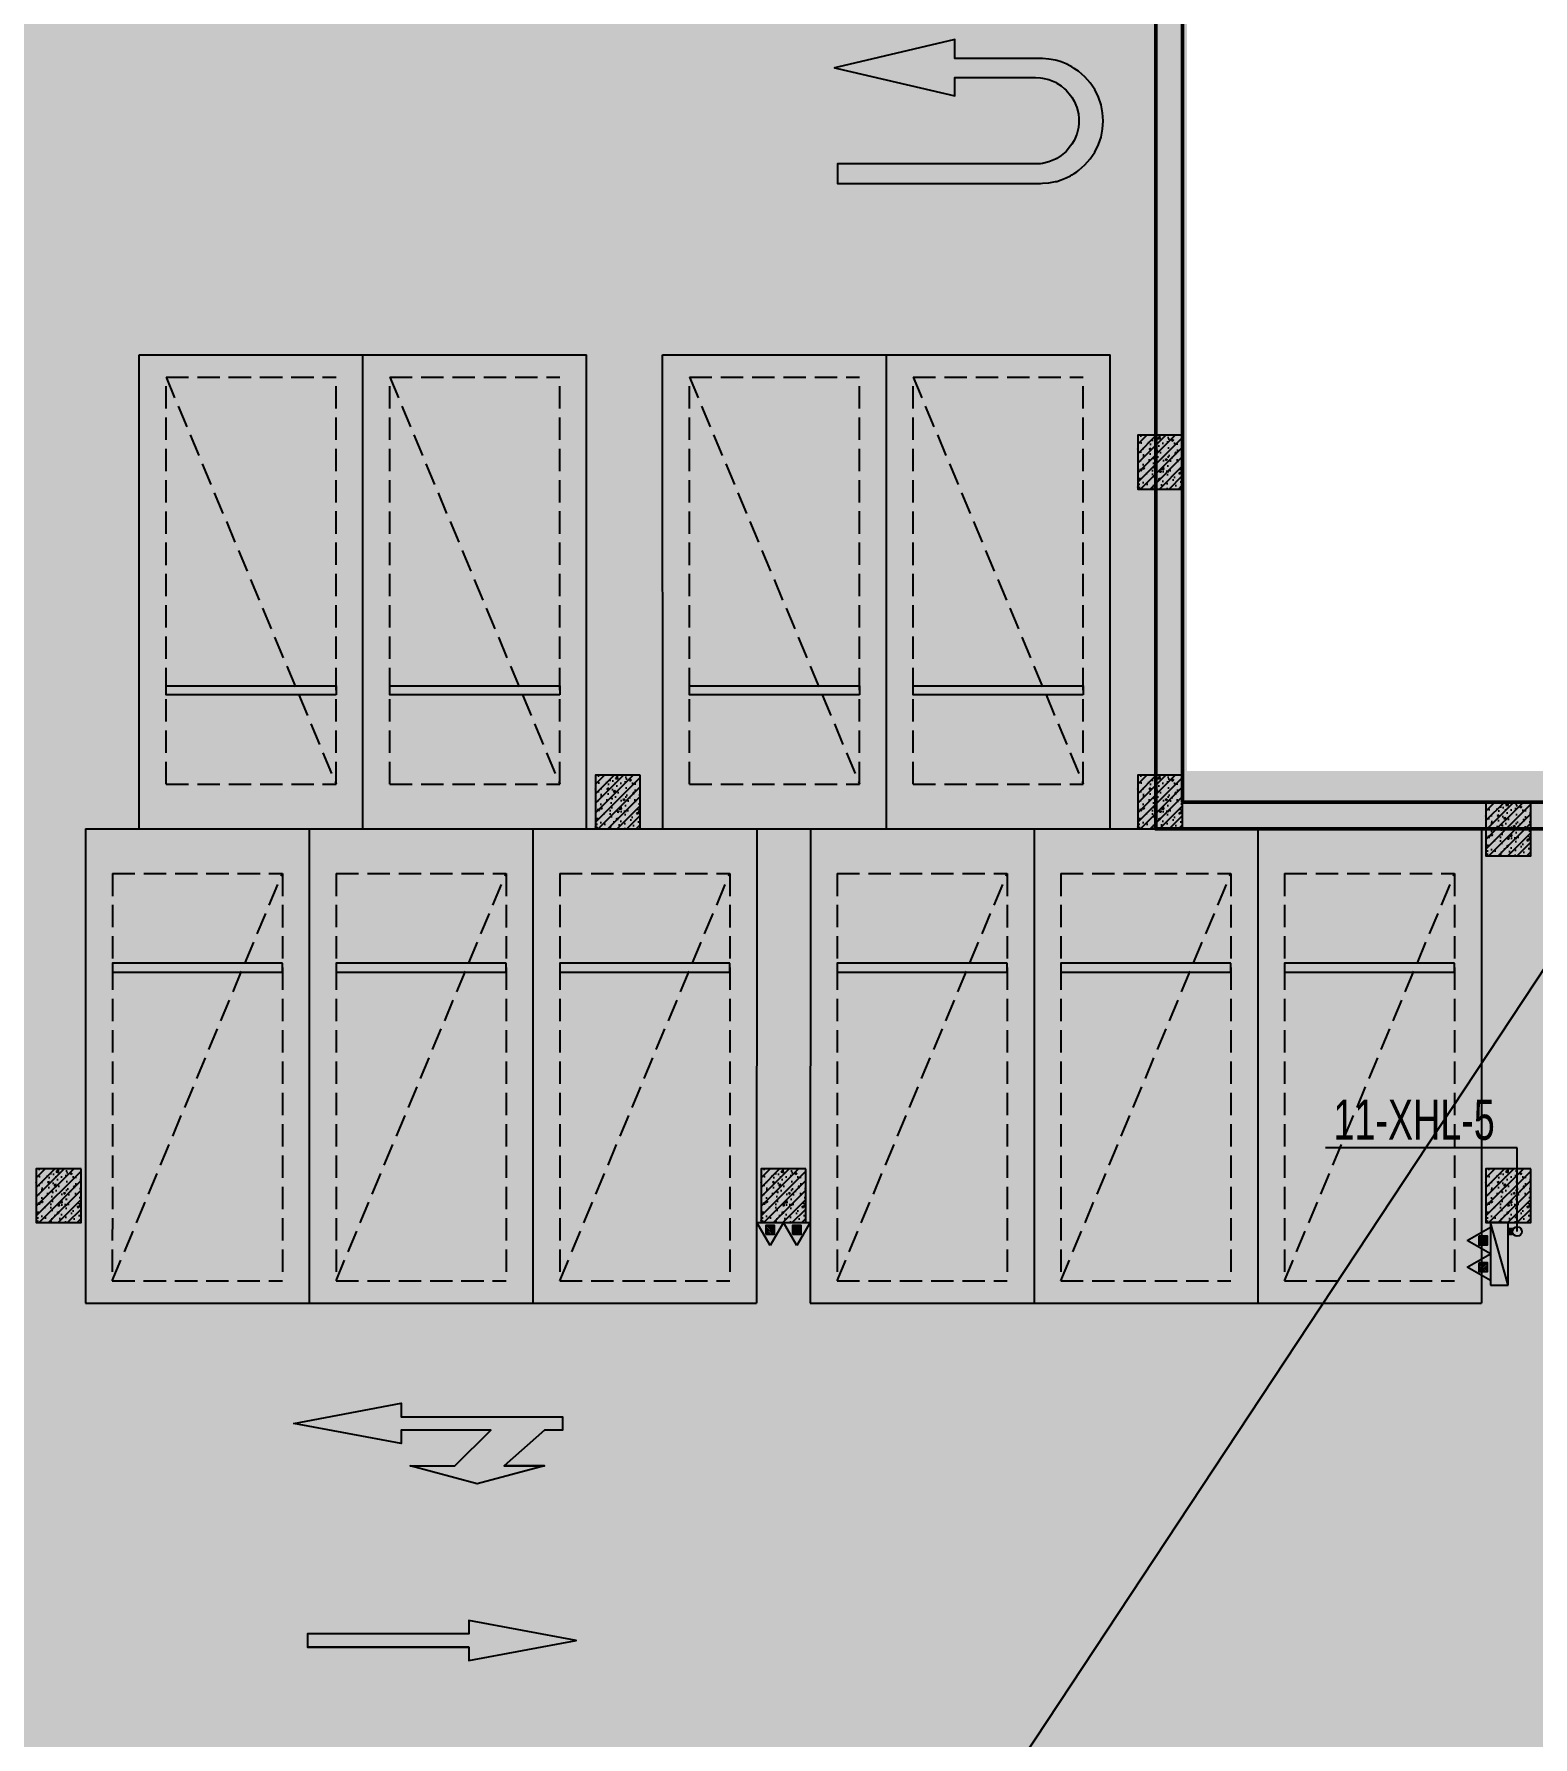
# Model space of a CAD drawing. Extents: x -1338203 to 1886333, y -530034 to 1031844.
# Drawn here: x 826282 to 843032, y -387801 to -368765 of the extents above; entities that cross this region are included whole.
import ezdxf

# ---------------------------------------------------------------- set-up
doc = ezdxf.new("R2010")
doc.units = 0
doc.header["$LTSCALE"] = 1000
doc.header["$MEASUREMENT"] = 0
doc.linetypes.add('A-001-平面B2$0$__DASH', pattern=[0.35, 0.25, -0.1])
for name, color, linetype in [('A-FIRE', 7, 'Continuous'), ('p-a-regular', 5, 'Continuous'), ('S001地下二墙柱$0$S001地下一墙柱$0$0S-CC-LINE', 52, 'Continuous'), ('S001地下二墙柱$0$S001地下一墙柱$0$0S-CW-HATCH', 251, 'Continuous'), ('S001地下二墙柱$0$S001地下一墙柱$0$0S-CW-HATCH-UP', 251, 'Continuous'), ('S001地下二墙柱$0$S001地下二墙柱$0$0S-CC-LINE', 52, 'Continuous'), ('S001地下二墙柱$0$S001地下二墙柱$0$0S-CW-HATCH', 251, 'Continuous'), ('S001地下二墙柱$0$S001地下二墙柱$0$0S-CW-HATCH-UP', 251, 'Continuous'), ('中心线', 42, 'Continuous'), ('地面指向箭头', 7, 'Continuous'), ('负二层消火栓$0$负二层消火栓$0$0P-ACC-FH', 7, 'Continuous'), ('负二层消火栓$0$负二层消火栓$0$0P-DIM-FH', 3, 'Continuous'), ('负二层消火栓$0$负二层消火栓$0$0P-PIPE-FH', 1, 'Continuous'), ('负二层消火栓$0$负二层消火栓$0$0P-VPIPE-FH', 1, 'Continuous'), ('负二层消火栓$0$负二层消火栓$1$0P-EQUIP-FH', 7, 'Continuous')]:
    doc.layers.add(name, color=color, linetype=linetype)
doc.layers.add('AAD-A-PROOF', color=30, linetype='Continuous', plot=False)
doc.layers.add('p-a-regular-narrow', color=7, linetype='Continuous', true_color=0x9600ff)
doc.layers.add('p-h-walkable', color=7, linetype='Continuous', lineweight=70, true_color=0xf0f0f0)
doc.layers.add('S001地下二墙柱$0$S001地下一墙柱$0$0S-CW-LINE', color=7, linetype='Continuous', lineweight=50)
doc.styles.add('负二层消火栓$0$负二层消火栓$0$AAD-S', font='aad-s.shx', dxfattribs={"width": 0.7, "bigfont": 'aad-hztxt.shx'})

# ---------------------------------------------------------------- blocks, each defined once
blk = doc.blocks.new('负二层消火栓$0$负二层消火栓$1$$TwtSys$00000546')
h = blk.add_hatch()
h.set_pattern_fill('ANSI31', color=256, scale=200, style=0)
h.set_pattern_definition([(45, (-38543.802, -6670.83), (-17.67767, 17.67767), [])])
h.paths.add_polyline_path([(-65, 174), (65, 174), (65, 44), (-65, 44)])
for points in [[(0, 344), (-198, 0), (198, 0)], [(-65, 174), (65, 174), (65, 44), (-65, 44)]]:
    blk.add_lwpolyline(points, close=True)
blk = doc.blocks.new('负二层消火栓$0$负二层消火栓$0$$TwtSys$00000434')
for p, q in [((-0.5, 0.5), (-0.5, -0.5)), ((-0.5, -0.5), (0.5, 0.5)), ((0.5, 0.5), (-0.5, 0.5)), ((0.5, -0.5), (0.5, 0.5)), ((-0.5, -0.5), (0.5, -0.5))]:
    blk.add_line(p, q)
blk.add_solid([(0.5, -0.5), (0.5, 0.5), (-0.5, -0.5)])
blk = doc.blocks.new('负二层消火栓')
at = {"layer": '负二层消火栓$0$负二层消火栓$0$0P-DIM-FH'}
for p, q in [((76491, -217605, 800), (74347, -217605, 800)), ((76491, -218540, 800), (76491, -217605, 800))]:
    blk.add_line(p, q, dxfattribs=at)
at = {"layer": '负二层消火栓$0$负二层消火栓$0$0P-PIPE-FH', "linetype": 'Continuous', "const_width": 82.5}
blk.add_lwpolyline([(76439, -218540), (76391, -218540)], dxfattribs=at)
at = {"layer": '负二层消火栓$0$负二层消火栓$0$0P-VPIPE-FH', "linetype": 'Continuous'}
blk.add_circle((76491, -218540), 52.5, dxfattribs=at)
at = {"layer": '负二层消火栓$0$负二层消火栓$0$0P-ACC-FH', "xscale": -700, "yscale": -200, "zscale": 700, "rotation": 270.0000000081852}
blk.add_blockref('负二层消火栓$0$负二层消火栓$0$$TwtSys$00000434', (76291, -218790), dxfattribs=at)
at = {"layer": '负二层消火栓$0$负二层消火栓$1$0P-EQUIP-FH', "xscale": -0.75, "yscale": 0.75, "zscale": 0.75}
for p, rotation in [((68143, -218440), 180), ((68440, -218440), 180), ((76191, -218641, 800), 90.00000000818514), ((76191, -218939, 800), 90.00000000818514)]:
    blk.add_blockref('负二层消火栓$0$负二层消火栓$1$$TwtSys$00000546', p, dxfattribs=dict(at, rotation=rotation))
at = {"layer": '负二层消火栓$0$负二层消火栓$0$0P-DIM-FH', "color": 7, "style": '负二层消火栓$0$负二层消火栓$0$AAD-S', "width": 0.7}
blk.add_text('11-XHL-5', height=450, dxfattribs=at).set_placement((74437, -217515, 800))
blk = doc.blocks.new('直行右转或左转')
at = {"layer": '地面指向箭头'}
blk.add_hatch(color=251, dxfattribs=at).paths.add_polyline_path([(3219528, 2452519), (3218327, 2452294), (3218327, 2452444), (3217325, 2452444), (3217726, 2452044), (3218227, 2452044), (3217476, 2451843), (3216725, 2452044), (3217175, 2452044), (3216725, 2452444), (3216524, 2452444), (3216524, 2452594), (3218327, 2452594), (3218327, 2452745)])
at = {"layer": '地面指向箭头', "color": 251}
blk.add_lwpolyline([(3216725, 2452044), (3217175, 2452044), (3216725, 2452044), (3217476, 2451843), (3218227, 2452044), (3217726, 2452044), (3217325, 2452444), (3218327, 2452444), (3218327, 2452294), (3219528, 2452519), (3218327, 2452745), (3218327, 2452594), (3216524, 2452594), (3216524, 2452444), (3216725, 2452444), (3217175, 2452044)], dxfattribs=at)
blk = doc.blocks.new('直行')
at = {"layer": '地面指向箭头'}
blk.add_hatch(color=251, dxfattribs=at).paths.add_polyline_path([(-29241, 4059962), (-29466, 4058762), (-29316, 4058762), (-29316, 4056961), (-29166, 4056961), (-29166, 4058762), (-29016, 4058762)])
at = {"layer": '地面指向箭头', "color": 251}
blk.add_lwpolyline([(-29316, 4058762), (-29316, 4056961), (-29316, 4058762), (-29316, 4058762), (-29466, 4058762), (-29241, 4059962), (-29016, 4058762), (-29166, 4058762), (-29166, 4056961), (-29316, 4056961), (-29316, 4056961)], dxfattribs=at)
blk = doc.blocks.new('JTDT')
at = {"layer": 'A-FIRE'}
h = blk.add_hatch(color=251, dxfattribs=at)
h.dxf.hatch_style = 1
h.paths.add_polyline_path([(189165, 82916), (189162, 82988), (189159, 82988), (189147, 83060), (189144, 83075), (189126, 83123), (189114, 83162), (189105, 83180), (189081, 83230), (189072, 83245), (189057, 83269), (189036, 83299), (189024, 83317), (189021, 83320), (189021, 83323), (188961, 83389), (188893, 83449), (188818, 83500), (188734, 83542), (188650, 83571), (188561, 83586), (188468, 83592), (188378, 83586), (188288, 83571), (188202, 83542), (188118, 83500), (188043, 83449), (187974, 83389), (187915, 83323), (187915, 83320), (187912, 83317), (187900, 83299), (187882, 83269), (187864, 83245), (187858, 83230), (187831, 83180), (187822, 83162), (187810, 83123), (187795, 83075), (187789, 83060), (187777, 82988), (187771, 82916), (187771, 82895), (187771, 82839), (187771, 81938), (187559, 81938), (187559, 81935), (187867, 80625), (187876, 80592), (187882, 80625), (188190, 81935), (187983, 81935), (187983, 81938), (187983, 82839), (187986, 82895), (187989, 82916), (188007, 82988), (188037, 83060), (188046, 83075), (188076, 83123), (188109, 83162), (188124, 83180), (188184, 83230), (188205, 83245), (188247, 83269), (188318, 83299), (188390, 83317), (188441, 83320), (188468, 83323), (188492, 83320), (188543, 83317), (188615, 83299), (188686, 83269), (188728, 83245), (188749, 83230), (188809, 83180), (188824, 83162), (188857, 83123), (188887, 83075), (188896, 83060), (188926, 82988), (188944, 82916), (188947, 82895), (188949, 82839), (188949, 80625), (189168, 80625), (189168, 82839), (189168, 82895)])
at = {"layer": '地面指向箭头', "color": 251, "linetype": 'Continuous'}
blk.add_lwpolyline([(189165, 82916), (189162, 82988), (189159, 82988), (189147, 83060), (189144, 83075), (189126, 83123), (189114, 83162), (189105, 83180), (189081, 83230), (189072, 83245), (189057, 83269), (189036, 83299), (189024, 83317), (189021, 83320), (189021, 83323), (188961, 83389), (188893, 83449), (188818, 83500), (188734, 83542), (188650, 83571), (188561, 83586), (188468, 83592), (188378, 83586), (188288, 83571), (188202, 83542), (188118, 83500), (188043, 83449), (187974, 83389), (187915, 83323), (187915, 83320), (187912, 83317), (187900, 83299), (187882, 83269), (187864, 83245), (187858, 83230), (187831, 83180), (187822, 83162), (187810, 83123), (187795, 83075), (187789, 83060), (187777, 82988), (187771, 82916), (187771, 82895), (187771, 82839), (187771, 81938), (187559, 81938), (187559, 81935), (187867, 80625), (187876, 80592), (187882, 80625), (188190, 81935), (187983, 81935), (187983, 81938), (187983, 82839), (187986, 82895), (187989, 82916), (188007, 82988), (188037, 83060), (188046, 83075), (188076, 83123), (188109, 83162), (188124, 83180), (188184, 83230), (188205, 83245), (188247, 83269), (188318, 83299), (188390, 83317), (188441, 83320), (188468, 83323), (188492, 83320), (188543, 83317), (188615, 83299), (188686, 83269), (188728, 83245), (188749, 83230), (188809, 83180), (188824, 83162), (188857, 83123), (188887, 83075), (188896, 83060), (188926, 82988), (188944, 82916), (188947, 82895), (188949, 82839), (188949, 80625), (189168, 80625), (189168, 82839), (189168, 82895), (189165, 82916)], dxfattribs=at)
blk = doc.blocks.new('A$C3d42903c')
at = {"layer": '中心线', "color": 251, "const_width": 150}
for points in [[(415339, 159588), (417339, 159588)], [(419347, 159588), (421347, 159588)], [(416374, 143538), (418374, 143538)], [(420374, 143538), (422374, 143538)], [(424374, 143538), (426374, 143538)], [(429133, 143538), (431133, 143538)]]:
    blk.add_lwpolyline(points, dxfattribs=at)
at = {"layer": '地面指向箭头', "color": 251, "rotation": 270}
blk.add_blockref('JTDT', (341989, 347971), dxfattribs=at)
at = {"layer": '地面指向箭头', "color": 251, "linetype": 'Continuous', "xscale": -1}
blk.add_blockref('直行右转或左转', (3636065, -2307577), dxfattribs=at)
at = {"layer": '地面指向箭头', "color": 251, "xscale": -1, "rotation": 270}
blk.add_blockref('直行', (-3640269, 171757), dxfattribs=at)

msp = doc.modelspace()

# ---------------------------------------------------------------- hatches: boundary and pattern name
at = {"layer": 'p-h-walkable', "ltscale": 0.002}
h = msp.add_hatch(color=256, dxfattribs=at)
h.dxf.hatch_style = 1
h.paths.add_polyline_path([(728556.4, -320761.3), (728556.4, -348211.5), (746356.3, -348211.5), (750916.3, -338175), (842896.3, -338175), (843211.3, -349155), (839116.3, -349155), (839116.3, -377051.5), (864906.4, -377051.5), (864906.4, -390806.6), (875856.3, -395571.5), (875856.3, -404751.5), (834560.3, -404751.5), (839142.7, -442064.3), (869465.2, -438340.4), (871163.2, -452166.5), (873704.1, -451854.5), (877328.6, -464960.4), (761876, -479139.1), (761132.9, -468418.3), (764950.6, -465209), (763252.8, -451384.3), (799242.4, -446964.4), (793807.3, -404751.5), (750756.3, -404751.5), (751556.3, -388855), (648066.6, -388604.4), (648066.6, -380374.4), (641016.6, -380374.4), (641512.3, -365348.2), (660006.6, -364574.4), (660306.6, -340846.8), (656406.6, -340846.8), (656406.6, -336396.8), (656656.4, -340532.4), (656406.4, -332417.4), (712156.4, -332417.4), (712080.9, -320761.3)])
at = {"layer": 'S001地下二墙柱$0$S001地下一墙柱$0$0S-CW-HATCH', "ltscale": 0.002}
h = msp.add_hatch(color=256, dxfattribs=at)
h.dxf.hatch_style = 1
h.paths.add_polyline_path([(839116.6, -350550.9), (839116.6, -377350.9), (864906.6, -377350.9), (864906.6, -391370.9), (864606.6, -391370.9), (864606.6, -377650.9), (838816.6, -377650.9), (838816.6, -350550.9)])
at = {"layer": 'S001地下二墙柱$0$S001地下一墙柱$0$0S-CW-HATCH'}
h = msp.add_hatch(color=256, dxfattribs=at)
h.dxf.hatch_style = 1
h.paths.add_polyline_path([(839116.6, -373250.9), (838616.6, -373250.9), (838616.6, -373850.9), (839116.6, -373850.9)])
h = msp.add_hatch(color=256, dxfattribs=at)
h.dxf.hatch_style = 1
h.paths.add_polyline_path([(839116.6, -377050.9), (838616.6, -377050.9), (838616.6, -377650.9), (839116.6, -377650.9)])
h = msp.add_hatch(color=256, dxfattribs=at)
h.dxf.hatch_style = 1
h.paths.add_polyline_path([(843006.8, -377350.8), (842506.8, -377350.8), (842506.8, -377950.8), (843006.8, -377950.8)])
h = msp.add_hatch(color=256, dxfattribs=at)
h.dxf.hatch_style = 1
h.paths.add_polyline_path([(834906.6, -381450.9), (834406.6, -381450.9), (834406.6, -382050.9), (834906.6, -382050.9)])
h = msp.add_hatch(color=256, dxfattribs=at)
h.dxf.hatch_style = 1
h.paths.add_polyline_path([(843006.8, -381450.9), (842506.8, -381450.9), (842506.8, -382050.9), (843006.8, -382050.9)])
at = {"layer": 'S001地下二墙柱$0$S001地下一墙柱$0$0S-CW-HATCH-UP', "ltscale": 0.002}
h = msp.add_hatch(dxfattribs=at)
h.set_pattern_fill('钢筋混凝土', color=256, scale=30)
h.set_pattern_definition([(45, (0.0005, -470500), (-53.0330086, 53.0330086), []), (50, (0.0005, -470500), (215.178055, -18.82564), [22.5, -247.5]), (355, (0.0005, -470500), (-41.6254, 225.65764), [18, -198]), (100.4514, (17.93, -470501.57), (173.552815, 206.831863), [19.122057, -210.342634]), (46.1842, (0.0005, -470440), (320.172315, -49.655704), [33.75, -371.25]), (96.6356, (26.68, -470444.14), (280.39881, 292.23536), [28.68309, -315.5139]), (351.1842, (0.0005, -470440), (280.39858, 292.23558), [27, -297]), (21, (30, -470455), (179.072116, -120.785667), [22.5, -247.5]), (326, (30, -470455), (72.9946, 217.545014), [18, -198]), (71.4514, (44.92, -470465.07), (252.06679, 96.75915), [19.122057, -210.342634]), (37.5, (0.0005, -470500), (3.6479566, 99.868156), [0, -195.6, 0, -201, 0, -198.75]), (7.5, (0.0005, -470500), (78.920861, 118.323514), [0, -114.6, 0, -191.1, 0, -75.75]), (327.5, (-66.9, -470500), (160.146731, -6.7664615), [0, -75, 0, -234, 0, -310.5]), (317.5, (-96.9, -470500), (174.95585, 30.031495), [0, -97.5, 0, -155.4, 0, -220.5])])
h.paths.add_polyline_path([(839116.6, -350550.9), (839116.6, -377350.9), (864906.6, -377350.9), (864906.6, -391370.9), (864606.6, -391370.9), (864606.6, -377650.9), (838816.6, -377650.9), (838816.6, -350550.9)])
at = {"layer": 'S001地下二墙柱$0$S001地下一墙柱$0$0S-CW-HATCH-UP'}
h = msp.add_hatch(dxfattribs=at)
h.set_pattern_fill('钢筋混凝土', color=256, scale=30)
h.set_pattern_definition([(45, (871427.33, -364299.2), (-53.03301, 53.03301), []), (50, (871427.33, -364299.2), (215.1781, -18.8256), [22.5, -247.5]), (355, (871427.33, -364299.2), (-41.6254, 225.6576), [18, -198]), (100.4514, (871445.26, -364300.77), (173.5528, 206.8319), [19.122, -210.3426]), (46.1842, (871427.33, -364239.2), (320.1723, -49.6557), [33.75, -371.25]), (96.6356, (871454, -364243.34), (280.3988, 292.2354), [28.683, -315.514]), (351.1842, (871427.33, -364239.2), (280.3986, 292.2356), [27, -297]), (21, (871457.33, -364254.2), (179.0721, -120.7857), [22.5, -247.5]), (326, (871457.33, -364254.2), (72.9946, 217.545), [18, -198]), (71.4514, (871472.26, -364264.27), (252.0668, 96.7591), [19.122, -210.3426]), (37.5, (871427.33, -364299.2), (3.64796, 99.86816), [0, -195.6, 0, -201, 0, -198.75]), (7.5, (871427.33, -364299.2), (78.92086, 118.3235), [0, -114.6, 0, -191.1, 0, -75.75]), (327.5, (871360.43, -364299.2), (160.14673, -6.76646), [0, -75, 0, -234, 0, -310.5]), (317.5, (871330.43, -364299.2), (174.95585, 30.0315), [0, -97.5, 0, -155.4, 0, -220.5])])
h.paths.add_polyline_path([(839116.6, -373250.9), (838616.6, -373250.9), (838616.6, -373850.9), (839116.6, -373850.9)])
h = msp.add_hatch(dxfattribs=at)
h.set_pattern_fill('钢筋混凝土', color=256, scale=30)
h.set_pattern_definition([(45, (871427.33, -368099.2), (-53.03301, 53.03301), []), (50, (871427.33, -368099.2), (215.1781, -18.8256), [22.5, -247.5]), (355, (871427.33, -368099.2), (-41.6254, 225.6576), [18, -198]), (100.4514, (871445.26, -368100.77), (173.5528, 206.8319), [19.122, -210.3426]), (46.1842, (871427.33, -368039.2), (320.1723, -49.6557), [33.75, -371.25]), (96.6356, (871454, -368043.34), (280.3988, 292.2354), [28.683, -315.514]), (351.1842, (871427.33, -368039.2), (280.3986, 292.2356), [27, -297]), (21, (871457.33, -368054.2), (179.0721, -120.7857), [22.5, -247.5]), (326, (871457.33, -368054.2), (72.9946, 217.545), [18, -198]), (71.4514, (871472.26, -368064.27), (252.0668, 96.7591), [19.122, -210.3426]), (37.5, (871427.33, -368099.2), (3.64796, 99.86816), [0, -195.6, 0, -201, 0, -198.75]), (7.5, (871427.33, -368099.2), (78.92086, 118.3235), [0, -114.6, 0, -191.1, 0, -75.75]), (327.5, (871360.43, -368099.2), (160.14673, -6.76646), [0, -75, 0, -234, 0, -310.5]), (317.5, (871330.43, -368099.2), (174.95585, 30.0315), [0, -97.5, 0, -155.4, 0, -220.5])])
h.paths.add_polyline_path([(839116.6, -377050.9), (838616.6, -377050.9), (838616.6, -377650.9), (839116.6, -377650.9)])
h = msp.add_hatch(dxfattribs=at)
h.set_pattern_fill('钢筋混凝土', color=256, scale=30)
h.set_pattern_definition([(45, (875317.53, -368399.07), (-53.03301, 53.03301), []), (50, (875317.53, -368399.07), (215.1781, -18.8256), [22.5, -247.5]), (355, (875317.53, -368399.07), (-41.6254, 225.6576), [18, -198]), (100.4514, (875335.46, -368400.64), (173.5528, 206.8319), [19.122, -210.3426]), (46.1842, (875317.53, -368339.07), (320.1723, -49.6557), [33.75, -371.25]), (96.6356, (875344.2, -368343.2), (280.3988, 292.2354), [28.683, -315.514]), (351.1842, (875317.53, -368339.07), (280.3986, 292.2356), [27, -297]), (21, (875347.53, -368354.07), (179.0721, -120.7857), [22.5, -247.5]), (326, (875347.53, -368354.07), (72.9946, 217.545), [18, -198]), (71.4514, (875362.45, -368364.13), (252.0668, 96.7591), [19.122, -210.3426]), (37.5, (875317.53, -368399.07), (3.64796, 99.86816), [0, -195.6, 0, -201, 0, -198.75]), (7.5, (875317.53, -368399.07), (78.92086, 118.3235), [0, -114.6, 0, -191.1, 0, -75.75]), (327.5, (875250.63, -368399.07), (160.14673, -6.76646), [0, -75, 0, -234, 0, -310.5]), (317.5, (875220.63, -368399.07), (174.95585, 30.0315), [0, -97.5, 0, -155.4, 0, -220.5])])
h.paths.add_polyline_path([(843006.8, -377350.8), (842506.8, -377350.8), (842506.8, -377950.8), (843006.8, -377950.8)])
h = msp.add_hatch(dxfattribs=at)
h.set_pattern_fill('钢筋混凝土', color=256, scale=30)
h.set_pattern_definition([(45, (867217.34, -372499.2), (-53.03301, 53.03301), []), (50, (867217.34, -372499.2), (215.1781, -18.8256), [22.5, -247.5]), (355, (867217.34, -372499.2), (-41.6254, 225.6576), [18, -198]), (100.4514, (867235.27, -372500.77), (173.5528, 206.8319), [19.122, -210.3426]), (46.1842, (867217.34, -372439.2), (320.1723, -49.6557), [33.75, -371.25]), (96.6356, (867244.02, -372443.34), (280.3988, 292.2354), [28.683, -315.514]), (351.1842, (867217.34, -372439.2), (280.3986, 292.2356), [27, -297]), (21, (867247.34, -372454.2), (179.0721, -120.7857), [22.5, -247.5]), (326, (867247.34, -372454.2), (72.9946, 217.545), [18, -198]), (71.4514, (867262.26, -372464.26), (252.0668, 96.7591), [19.122, -210.3426]), (37.5, (867217.34, -372499.2), (3.64796, 99.86816), [0, -195.6, 0, -201, 0, -198.75]), (7.5, (867217.34, -372499.2), (78.92086, 118.3235), [0, -114.6, 0, -191.1, 0, -75.75]), (327.5, (867150.44, -372499.2), (160.14673, -6.76646), [0, -75, 0, -234, 0, -310.5]), (317.5, (867120.44, -372499.2), (174.95585, 30.0315), [0, -97.5, 0, -155.4, 0, -220.5])])
h.paths.add_polyline_path([(834906.6, -381450.9), (834406.6, -381450.9), (834406.6, -382050.9), (834906.6, -382050.9)])
h = msp.add_hatch(dxfattribs=at)
h.set_pattern_fill('钢筋混凝土', color=256, scale=30)
h.set_pattern_definition([(45, (875317.53, -372499.2), (-53.03301, 53.03301), []), (50, (875317.53, -372499.2), (215.1781, -18.8256), [22.5, -247.5]), (355, (875317.53, -372499.2), (-41.6254, 225.6576), [18, -198]), (100.4514, (875335.46, -372500.77), (173.5528, 206.8319), [19.122, -210.3426]), (46.1842, (875317.53, -372439.2), (320.1723, -49.6557), [33.75, -371.25]), (96.6356, (875344.2, -372443.34), (280.3988, 292.2354), [28.683, -315.514]), (351.1842, (875317.53, -372439.2), (280.3986, 292.2356), [27, -297]), (21, (875347.53, -372454.2), (179.0721, -120.7857), [22.5, -247.5]), (326, (875347.53, -372454.2), (72.9946, 217.545), [18, -198]), (71.4514, (875362.45, -372464.27), (252.0668, 96.7591), [19.122, -210.3426]), (37.5, (875317.53, -372499.2), (3.64796, 99.86816), [0, -195.6, 0, -201, 0, -198.75]), (7.5, (875317.53, -372499.2), (78.92086, 118.3235), [0, -114.6, 0, -191.1, 0, -75.75]), (327.5, (875250.63, -372499.2), (160.14673, -6.76646), [0, -75, 0, -234, 0, -310.5]), (317.5, (875220.63, -372499.2), (174.95585, 30.0315), [0, -97.5, 0, -155.4, 0, -220.5])])
h.paths.add_polyline_path([(843006.8, -381450.9), (842506.8, -381450.9), (842506.8, -382050.9), (843006.8, -382050.9)])
at = {"layer": 'S001地下二墙柱$0$S001地下二墙柱$0$0S-CW-HATCH'}
h = msp.add_hatch(color=256, dxfattribs=at)
h.dxf.hatch_style = 1
h.paths.add_polyline_path([(839116.6, -373250.9), (838616.6, -373250.9), (838616.6, -373850.9), (839116.6, -373850.9)])
h = msp.add_hatch(color=256, dxfattribs=at)
h.dxf.hatch_style = 1
h.paths.add_polyline_path([(833056.6, -377050.9), (832556.6, -377050.9), (832556.6, -377650.9), (833056.6, -377650.9)])
h = msp.add_hatch(color=256, dxfattribs=at)
h.dxf.hatch_style = 1
h.paths.add_polyline_path([(839116.6, -377050.9), (838616.6, -377050.9), (838616.6, -377650.9), (839116.6, -377650.9)])
h = msp.add_hatch(color=256, dxfattribs=at)
h.dxf.hatch_style = 1
h.paths.add_polyline_path([(826806.8, -381450.9), (826306.8, -381450.9), (826306.8, -382050.9), (826806.8, -382050.9)])
at = {"layer": 'S001地下二墙柱$0$S001地下二墙柱$0$0S-CW-HATCH-UP'}
h = msp.add_hatch(dxfattribs=at)
h.set_pattern_fill('钢筋混凝土', color=256, scale=30)
h.set_pattern_definition([(45, (871427.33, -364299.2), (-53.03301, 53.03301), []), (50, (871427.33, -364299.2), (215.1781, -18.8256), [22.5, -247.5]), (355, (871427.33, -364299.2), (-41.6254, 225.6576), [18, -198]), (100.4514, (871445.26, -364300.77), (173.5528, 206.8319), [19.122, -210.3426]), (46.1842, (871427.33, -364239.2), (320.1723, -49.6557), [33.75, -371.25]), (96.6356, (871454, -364243.34), (280.3988, 292.2354), [28.683, -315.514]), (351.1842, (871427.33, -364239.2), (280.3986, 292.2356), [27, -297]), (21, (871457.33, -364254.2), (179.0721, -120.7857), [22.5, -247.5]), (326, (871457.33, -364254.2), (72.9946, 217.545), [18, -198]), (71.4514, (871472.26, -364264.26), (252.0668, 96.7591), [19.122, -210.3426]), (37.5, (871427.33, -364299.2), (3.64796, 99.86816), [0, -195.6, 0, -201, 0, -198.75]), (7.5, (871427.33, -364299.2), (78.92086, 118.3235), [0, -114.6, 0, -191.1, 0, -75.75]), (327.5, (871360.43, -364299.2), (160.14673, -6.76646), [0, -75, 0, -234, 0, -310.5]), (317.5, (871330.43, -364299.2), (174.95585, 30.0315), [0, -97.5, 0, -155.4, 0, -220.5])])
h.paths.add_polyline_path([(839116.6, -373250.9), (838616.6, -373250.9), (838616.6, -373850.9), (839116.6, -373850.9)])
h = msp.add_hatch(dxfattribs=at)
h.set_pattern_fill('钢筋混凝土', color=256, scale=30)
h.set_pattern_definition([(45, (865367.34, -368099.2), (-53.03301, 53.03301), []), (50, (865367.34, -368099.2), (215.1781, -18.8256), [22.5, -247.5]), (355, (865367.34, -368099.2), (-41.6254, 225.6576), [18, -198]), (100.4514, (865385.27, -368100.77), (173.5528, 206.8319), [19.122, -210.3426]), (46.1842, (865367.34, -368039.2), (320.1723, -49.6557), [33.75, -371.25]), (96.6356, (865394.02, -368043.34), (280.3988, 292.2354), [28.683, -315.514]), (351.1842, (865367.34, -368039.2), (280.3986, 292.2356), [27, -297]), (21, (865397.34, -368054.2), (179.0721, -120.7857), [22.5, -247.5]), (326, (865397.34, -368054.2), (72.9946, 217.545), [18, -198]), (71.4514, (865412.26, -368064.26), (252.0668, 96.7591), [19.122, -210.3426]), (37.5, (865367.34, -368099.2), (3.64796, 99.86816), [0, -195.6, 0, -201, 0, -198.75]), (7.5, (865367.34, -368099.2), (78.92086, 118.3235), [0, -114.6, 0, -191.1, 0, -75.75]), (327.5, (865300.44, -368099.2), (160.14673, -6.76646), [0, -75, 0, -234, 0, -310.5]), (317.5, (865270.44, -368099.2), (174.95585, 30.0315), [0, -97.5, 0, -155.4, 0, -220.5])])
h.paths.add_polyline_path([(833056.6, -377050.9), (832556.6, -377050.9), (832556.6, -377650.9), (833056.6, -377650.9)])
h = msp.add_hatch(dxfattribs=at)
h.set_pattern_fill('钢筋混凝土', color=256, scale=30)
h.set_pattern_definition([(45, (871427.33, -368099.2), (-53.03301, 53.03301), []), (50, (871427.33, -368099.2), (215.1781, -18.8256), [22.5, -247.5]), (355, (871427.33, -368099.2), (-41.6254, 225.6576), [18, -198]), (100.4514, (871445.26, -368100.77), (173.5528, 206.8319), [19.122, -210.3426]), (46.1842, (871427.33, -368039.2), (320.1723, -49.6557), [33.75, -371.25]), (96.6356, (871454, -368043.34), (280.3988, 292.2354), [28.683, -315.514]), (351.1842, (871427.33, -368039.2), (280.3986, 292.2356), [27, -297]), (21, (871457.33, -368054.2), (179.0721, -120.7857), [22.5, -247.5]), (326, (871457.33, -368054.2), (72.9946, 217.545), [18, -198]), (71.4514, (871472.26, -368064.26), (252.0668, 96.7591), [19.122, -210.3426]), (37.5, (871427.33, -368099.2), (3.64796, 99.86816), [0, -195.6, 0, -201, 0, -198.75]), (7.5, (871427.33, -368099.2), (78.92086, 118.3235), [0, -114.6, 0, -191.1, 0, -75.75]), (327.5, (871360.43, -368099.2), (160.14673, -6.76646), [0, -75, 0, -234, 0, -310.5]), (317.5, (871330.43, -368099.2), (174.95585, 30.0315), [0, -97.5, 0, -155.4, 0, -220.5])])
h.paths.add_polyline_path([(839116.6, -377050.9), (838616.6, -377050.9), (838616.6, -377650.9), (839116.6, -377650.9)])
h = msp.add_hatch(dxfattribs=at)
h.set_pattern_fill('钢筋混凝土', color=256, scale=30)
h.set_pattern_definition([(45, (859117.53, -372499.2), (-53.03301, 53.03301), []), (50, (859117.53, -372499.2), (215.1781, -18.8256), [22.5, -247.5]), (355, (859117.53, -372499.2), (-41.6254, 225.6576), [18, -198]), (100.4514, (859135.46, -372500.77), (173.5528, 206.8319), [19.122, -210.3426]), (46.1842, (859117.53, -372439.2), (320.1723, -49.6557), [33.75, -371.25]), (96.6356, (859144.2, -372443.34), (280.3988, 292.2354), [28.683, -315.514]), (351.1842, (859117.53, -372439.2), (280.3986, 292.2356), [27, -297]), (21, (859147.53, -372454.2), (179.0721, -120.7857), [22.5, -247.5]), (326, (859147.53, -372454.2), (72.9946, 217.545), [18, -198]), (71.4514, (859162.45, -372464.26), (252.0668, 96.7591), [19.122, -210.3426]), (37.5, (859117.53, -372499.2), (3.64796, 99.86816), [0, -195.6, 0, -201, 0, -198.75]), (7.5, (859117.53, -372499.2), (78.92086, 118.3235), [0, -114.6, 0, -191.1, 0, -75.75]), (327.5, (859050.63, -372499.2), (160.14673, -6.76646), [0, -75, 0, -234, 0, -310.5]), (317.5, (859020.63, -372499.2), (174.95585, 30.0315), [0, -97.5, 0, -155.4, 0, -220.5])])
h.paths.add_polyline_path([(826806.8, -381450.9), (826306.8, -381450.9), (826306.8, -382050.9), (826806.8, -382050.9)])

# ---------------------------------------------------------------- linework, layer by layer
for p, q in [((827456.4, -372350.6), (829956.4, -372350.4)), ((827456.9, -377650.6), (827456.4, -372350.6)), ((829956.9, -377650.4), (829956.4, -372350.4)), ((829956.4, -372350.6), (832456.4, -372350.4)), ((829956.9, -377650.6), (829956.4, -372350.6)), ((832456.9, -377650.4), (832456.4, -372350.4)), ((833306.4, -372350.6), (835806.4, -372350.4)), ((833306.9, -377650.6), (833306.4, -372350.6)), ((835806.4, -372350.6), (838306.4, -372350.4)), ((835806.9, -377650.4), (835806.4, -372350.4)), ((835806.9, -377650.6), (835806.4, -372350.6)), ((838306.9, -377650.4), (838306.4, -372350.4)), ((826856.9, -377650.6), (826856.4, -382950.6)), ((826856.9, -377650.6), (829356.9, -377650.9)), ((827456.9, -377650.6), (829956.9, -377650.4)), ((829356.9, -377650.6), (829356.4, -382950.6)), ((829356.9, -377650.9), (829356.4, -382950.9)), ((829356.9, -377650.6), (831856.9, -377650.9)), ((829956.9, -377650.6), (832456.9, -377650.4)), ((831856.9, -377650.6), (831856.4, -382950.6)), ((831856.9, -377650.9), (831856.4, -382950.9)), ((831856.9, -377650.6), (834356.9, -377650.9)), ((833306.9, -377650.6), (835806.9, -377650.4)), ((834356.9, -377650.9), (834356.4, -382950.9)), ((834956.9, -377650.6), (834956.4, -382950.6)), ((834956.9, -377650.6), (837456.9, -377650.9)), ((835806.9, -377650.6), (838306.9, -377650.4)), ((837456.9, -377650.6), (837456.4, -382950.6)), ((837456.9, -377650.9), (837456.4, -382950.9)), ((837456.9, -377650.6), (839956.9, -377650.9)), ((839956.9, -377650.6), (839956.4, -382950.6)), ((839956.9, -377650.9), (839956.4, -382950.9)), ((839956.9, -377650.6), (842456.9, -377650.9)), ((842456.9, -377650.9), (842456.4, -382950.9)), ((826856.4, -382950.6), (829356.4, -382950.9)), ((829356.4, -382950.6), (831856.4, -382950.9)), ((831856.4, -382950.6), (834356.4, -382950.9)), ((834956.4, -382950.6), (837456.4, -382950.9)), ((837456.4, -382950.6), (839956.4, -382950.9)), ((839956.4, -382950.6), (842456.4, -382950.9))]:
    msp.add_line(p, q)
at = {"linetype": 'A-001-平面B2$0$__DASH'}
for p, q in [((827756.4, -372600.6), (829656.4, -372600.4)), ((827756.8, -377150.6), (827756.4, -372600.6)), ((829656.8, -377150.4), (829656.4, -372600.4)), ((830256.4, -372600.6), (832156.4, -372600.4)), ((830256.8, -377150.6), (830256.4, -372600.6)), ((832156.8, -377150.4), (832156.4, -372600.4)), ((833606.4, -372600.6), (835506.4, -372600.4)), ((833606.8, -377150.6), (833606.4, -372600.6)), ((835506.8, -377150.4), (835506.4, -372600.4)), ((836106.4, -372600.6), (838006.4, -372600.4)), ((836106.8, -377150.6), (836106.4, -372600.6)), ((838006.8, -377150.4), (838006.4, -372600.4)), ((827756.8, -377150.6), (829656.8, -377150.4)), ((830256.8, -377150.6), (832156.8, -377150.4)), ((833606.8, -377150.6), (835506.8, -377150.4)), ((836106.8, -377150.6), (838006.8, -377150.4)), ((827156.8, -378150.7), (827156.4, -382700.7)), ((827156.8, -378150.7), (829056.8, -378150.8)), ((829056.8, -378150.8), (829056.4, -382700.8)), ((829656.8, -378150.7), (829656.4, -382700.7)), ((829656.8, -378150.7), (831556.8, -378150.8)), ((831556.8, -378150.8), (831556.4, -382700.8)), ((832156.8, -378150.7), (832156.4, -382700.7)), ((832156.8, -378150.7), (834056.8, -378150.8)), ((834056.8, -378150.8), (834056.4, -382700.8)), ((835256.8, -378150.7), (835256.4, -382700.7)), ((835256.8, -378150.7), (837156.8, -378150.8)), ((837156.8, -378150.8), (837156.4, -382700.8)), ((837756.8, -378150.7), (837756.4, -382700.7)), ((837756.8, -378150.7), (839656.8, -378150.8)), ((839656.8, -378150.8), (839656.4, -382700.8)), ((840256.8, -378150.7), (840256.4, -382700.7)), ((840256.8, -378150.7), (842156.8, -378150.8)), ((842156.8, -378150.8), (842156.4, -382700.8)), ((827156.4, -382700.7), (829056.4, -382700.8)), ((829656.4, -382700.7), (831556.4, -382700.8)), ((832156.4, -382700.7), (834056.4, -382700.8)), ((835256.4, -382700.7), (837156.4, -382700.8)), ((837756.4, -382700.7), (839656.4, -382700.8)), ((840256.4, -382700.7), (842156.4, -382700.8))]:
    msp.add_line(p, q, dxfattribs=at)
for points in [[(827756.4, -372600.6), (829656.8, -377150.4)], [(830256.4, -372600.6), (832156.8, -377150.4)], [(833606.4, -372600.6), (835506.8, -377150.4)], [(836106.4, -372600.6), (838006.8, -377150.4)], [(827156.4, -382700.7), (829056.8, -378150.8)], [(829656.4, -382700.7), (831556.8, -378150.8)], [(832156.4, -382700.7), (834056.8, -378150.8)], [(835256.4, -382700.7), (837156.8, -378150.8)], [(837756.4, -382700.7), (839656.8, -378150.8)], [(840256.4, -382700.7), (842156.8, -378150.8)]]:
    msp.add_lwpolyline(points, dxfattribs=at)
for points in [[(829656.7, -376150.4), (827756.7, -376150.6), (827756.7, -376050.6), (829656.7, -376050.4)], [(832156.7, -376150.4), (830256.7, -376150.6), (830256.7, -376050.6), (832156.7, -376050.4)], [(835506.7, -376150.4), (833606.7, -376150.6), (833606.7, -376050.6), (835506.7, -376050.4)], [(838006.7, -376150.4), (836106.7, -376150.6), (836106.7, -376050.6), (838006.7, -376050.4)], [(829056.7, -379150.8), (827156.7, -379150.7), (827156.7, -379250.7), (829056.7, -379250.8)], [(831556.7, -379150.8), (829656.7, -379150.7), (829656.7, -379250.7), (831556.7, -379250.8)], [(834056.7, -379150.8), (832156.7, -379150.7), (832156.7, -379250.7), (834056.7, -379250.8)], [(837156.7, -379150.8), (835256.7, -379150.7), (835256.7, -379250.7), (837156.7, -379250.8)], [(839656.7, -379150.8), (837756.7, -379150.7), (837756.7, -379250.7), (839656.7, -379250.8)], [(842156.7, -379150.8), (840256.7, -379150.7), (840256.7, -379250.7), (842156.7, -379250.8)]]:
    msp.add_lwpolyline(points, close=True)
at = {"layer": 'AAD-A-PROOF', "color": 241, "ltscale": 0.002}
msp.add_line((834061.7, -392986.3), (900983, -291633.1), dxfattribs=at)
at = {"layer": 'p-a-regular', "ltscale": 0.002, "const_width": 1000}
for points in [[(828706.4, -372600.5), (828706.8, -377150.5)], [(831206.4, -372600.5), (831206.8, -377150.5)], [(834556.4, -372600.5), (834556.8, -377150.5)], [(828106.4, -382700.7), (828106.8, -378150.7)], [(833106.4, -382700.7), (833106.8, -378150.7)], [(836206.4, -382700.7), (836206.8, -378150.7)], [(841206.4, -382700.7), (841206.8, -378150.7)]]:
    msp.add_lwpolyline(points, dxfattribs=at)
at = {"layer": 'p-a-regular-narrow', "ltscale": 0.002, "const_width": 1000}
for points in [[(837056.4, -372600.5), (837056.8, -377150.5)], [(830606.4, -382700.7), (830606.8, -378150.7)], [(838706.4, -382700.7), (838706.8, -378150.7)]]:
    msp.add_lwpolyline(points, dxfattribs=at)
at = {"layer": 'p-h-walkable', "ltscale": 0.002, "const_width": 100, "elevation": -83050}
msp.add_lwpolyline([(728556.4, -348211.5), (746356.3, -348211.5), (750916.3, -338175), (842896.3, -338175), (843211.3, -349155), (839116.3, -349155), (839116.3, -377051.5), (864906.4, -377051.5), (864906.4, -390806.6)], dxfattribs=at)
at = {"layer": 'S001地下二墙柱$0$S001地下一墙柱$0$0S-CC-LINE', "color": 4}
msp.add_lwpolyline([(839116.6, -373250.9), (838616.6, -373250.9), (838616.6, -373850.9), (839116.6, -373850.9)], close=True, dxfattribs=at)
at = {"layer": 'S001地下二墙柱$0$S001地下一墙柱$0$0S-CC-LINE', "color": 1}
for points in [[(839116.6, -377050.9), (838616.6, -377050.9), (838616.6, -377650.9), (839116.6, -377650.9)], [(843006.8, -377350.8), (842506.8, -377350.8), (842506.8, -377950.8), (843006.8, -377950.8)], [(834906.6, -381450.9), (834406.6, -381450.9), (834406.6, -382050.9), (834906.6, -382050.9)], [(843006.8, -381450.9), (842506.8, -381450.9), (842506.8, -382050.9), (843006.8, -382050.9)]]:
    msp.add_lwpolyline(points, close=True, dxfattribs=at)
at = {"layer": 'S001地下二墙柱$0$S001地下一墙柱$0$0S-CW-LINE', "ltscale": 0.002}
msp.add_lwpolyline([(839116.6, -350550.9), (839116.6, -377350.9), (864906.6, -377350.9), (864906.6, -391370.9), (864606.6, -391370.9), (864606.6, -377650.9), (838816.6, -377650.9), (838816.6, -350550.9)], close=True, dxfattribs=at)
at = {"layer": 'S001地下二墙柱$0$S001地下二墙柱$0$0S-CC-LINE', "color": 1}
for points in [[(839116.6, -373250.9), (838616.6, -373250.9), (838616.6, -373850.9), (839116.6, -373850.9)], [(833056.6, -377050.9), (832556.6, -377050.9), (832556.6, -377650.9), (833056.6, -377650.9)], [(839116.6, -377050.9), (838616.6, -377050.9), (838616.6, -377650.9), (839116.6, -377650.9)], [(826806.8, -381450.9), (826306.8, -381450.9), (826306.8, -382050.9), (826806.8, -382050.9)]]:
    msp.add_lwpolyline(points, close=True, dxfattribs=at)

# ---------------------------------------------------------------- block references
at = {"ltscale": 0.002}
for name, p in [('负二层消火栓', (766365.4, -163610.9)), ('A$C3d42903c', (412646.2, -529238.7))]:
    msp.add_blockref(name, p, dxfattribs=at)

doc.saveas('drawing.dxf')
